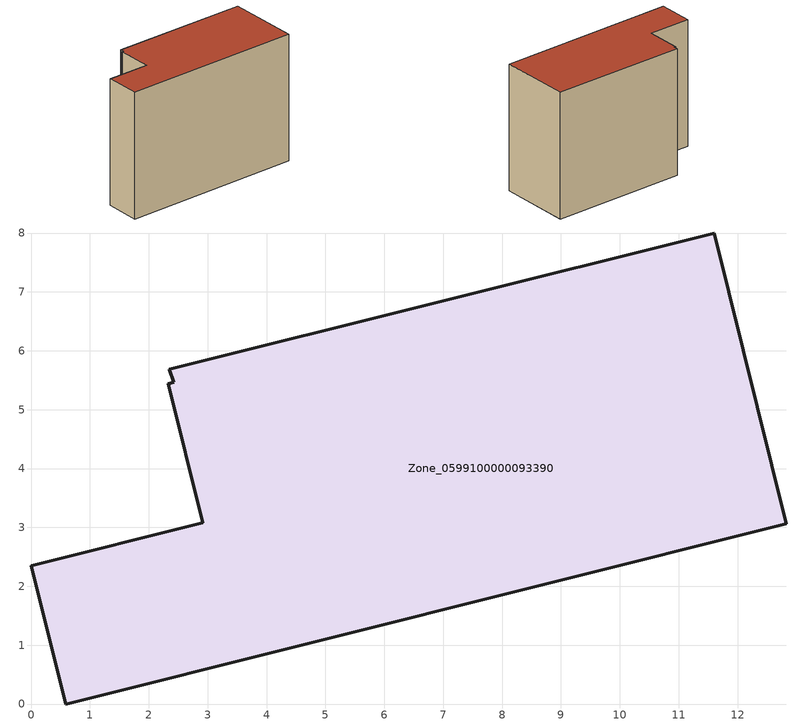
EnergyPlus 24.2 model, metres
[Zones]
Zone_0599100000093390
 floor ground (C_G): 11.6,8 12.83,3.06 0.59,0 0,2.35 2.92,3.08 2.33,5.44 2.42,5.46 2.35,5.69 z0
 wall outside (C_F): 0,2.35 0.59,0 12.83,3.06 11.6,8 2.35,5.69 2.42,5.46 2.33,5.44 2.92,3.08 0,2.35 z0:8.97
 roof outside (C_R): 2.35,5.69 2.42,5.46 2.33,5.44 2.92,3.08 0,2.35 0.59,0 12.83,3.06 11.6,8 z8.97
[BUILDING]
Pand.0599100000093390: North Axis=0; Terrain=City; Loads Convergence Tolerance Value=0.04; Temperature Convergence Tolerance Value=0.4; Solar Distribution=FullExterior; Maximum Number of Warmup Days=25; Minimum Number of Warmup Days=1
[Site:Location]
Rotterdam.The.Hague.AP_ZH_NLD Design_Conditions: Latitude=51.96; Longitude=4.45; Time Zone=1; Elevation=-4.5
[SITE:GROUNDTEMPERATURE:BUILDINGSURFACE]
18, 18, 18, 18, 18, 18, 18, 18, 18, 18, 18, 18
[MATERIAL] Thermal Absorptance=0.9; Solar Absorptance=0.7; Visible Absorptance=0.7
Name | Roughness | Thickness | Conductivity | Density | Specific Heat
G.TI.1975-1991 | MediumSmooth | 0.15 | 0.288461 | 540 | 1210
F.TI.1975-1991 | Rough | 0.3 | 0.230769 | 1920 | 840
R.TI.1975-1991 | MediumRough | 0.2 | 0.153846 | 1500 | 1000
[CONSTRUCTION]
C_G: G.TI.1975-1991
C_F: F.TI.1975-1991
C_R: R.TI.1975-1991
[ZONE]
Zone_0599100000093390: Type=1; Multiplier=1; Ceiling Height=Autocalculate; Volume=Autocalculate; Floor Area=autocalculate; Part of Total Floor Area=Yes
[ZONEINFILTRATION:DESIGNFLOWRATE]
Infil_Zone_0599100000093390: Zone or ZoneList or Space or SpaceList=Zone_0599100000093390; Schedule=AlwaysOn; Design Flow Rate Calculation Method=Flow/Area; Flow Rate per Floor Area=0.003; Constant Term Coefficient=1; Temperature Term Coefficient=0; Velocity Term Coefficient=0; Velocity Squared Term Coefficient=0
[HVACTEMPLATE:ZONE:IDEALLOADSAIRSYSTEM]
Zone_0599100000093390: Maximum Heating Supply Air Temperature=50; Minimum Cooling Supply Air Temperature=13; Maximum Heating Supply Air Humidity Ratio=0.0156; Minimum Cooling Supply Air Humidity Ratio=0.0077; Heating Limit=NoLimit; Cooling Limit=NoLimit; Dehumidification Control Type=ConstantSensibleHeatRatio; Cooling Sensible Heat Ratio=0.7; Dehumidification Setpoint=60; Humidification Control Type=None; Humidification Setpoint=30; Outdoor Air Method=None; Outdoor Air Flow Rate per Person=0.00944; Outdoor Air Flow Rate per Zone Floor Area=0; Outdoor Air Flow Rate per Zone=0; Demand Controlled Ventilation Type=None; Outdoor Air Economizer Type=NoEconomizer; Heat Recovery Type=None; Sensible Heat Recovery Effectiveness=0.7; Latent Heat Recovery Effectiveness=0.65
[ZONECONTROL:THERMOSTAT]
ThermostatControl_Zone_0599100000093390: Zone or ZoneList=Zone_0599100000093390; Control Type Schedule=DualSetpointControlType; Control 1=Thermostat_Zone_0599100000093390; Temperature Difference Between Cutout And Setpoint=0
[THERMOSTATSETPOINT:DUALSETPOINT]
Thermostat_Zone_0599100000093390: Heating Setpoint Temperature Schedule=HeatingSetpoint_Zone_0599100000093390; Cooling Setpoint Temperature Schedule=CoolingSetpoint_Zone_0599100000093390
[SCHEDULE:COMPACT]
HeatingSetpoint_Zone_0599100000093390: Through: 12/31, For: AllDays, Until: 24:00, 21
CoolingSetpoint_Zone_0599100000093390: Through: 12/31, For: AllDays, Until: 24:00, 24
DualSetpointControlType: Through: 12/31, For: AllDays, Until: 24:00, 4
AlwaysOn: Through: 12/31, For: AllDays, Until: 24:00, 1
